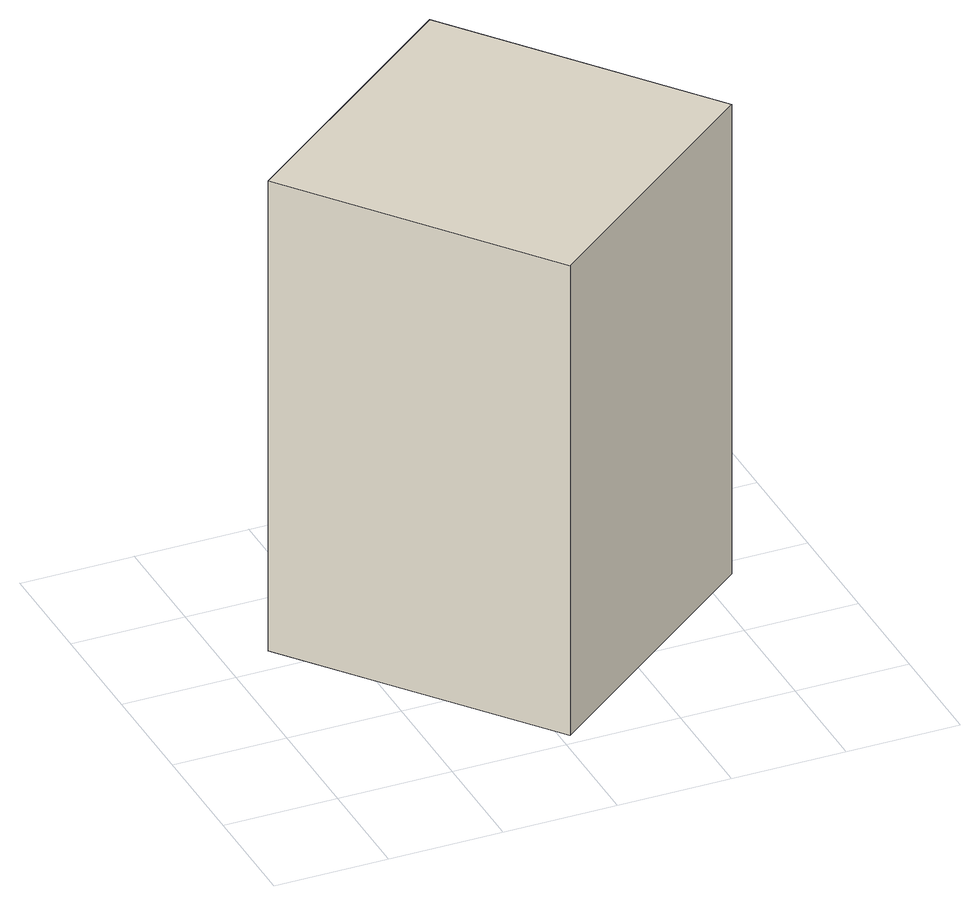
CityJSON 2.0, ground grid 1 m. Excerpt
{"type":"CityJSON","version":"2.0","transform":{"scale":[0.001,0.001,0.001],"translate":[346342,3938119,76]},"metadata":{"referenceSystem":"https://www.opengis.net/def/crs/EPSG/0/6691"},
"CityObjects":{
"building1":{"type":"Building","attributes":{"measuredHeight":6.2,"BuildingIDAttribute.prefecture":"14","BuildingIDAttribute.city":"14151","BuildingDetailAttribute.surveyYear":2015},"geometry":[{"type":"Solid","lod":"1","boundaries":[[[[0,1,2,3]],[[2,4,5,3]],[[1,6,4,2]],[[0,7,6,1]],[[3,5,7,0]],[[4,6,7,5]]]]}]}
},
"vertices":[
[2570,3968,690],[4255,1818,690],[2084,114,690],[400,2264,690],[2084,114,5110],[400,2264,5110],[4255,1818,5110],[2570,3968,5110]
]}
